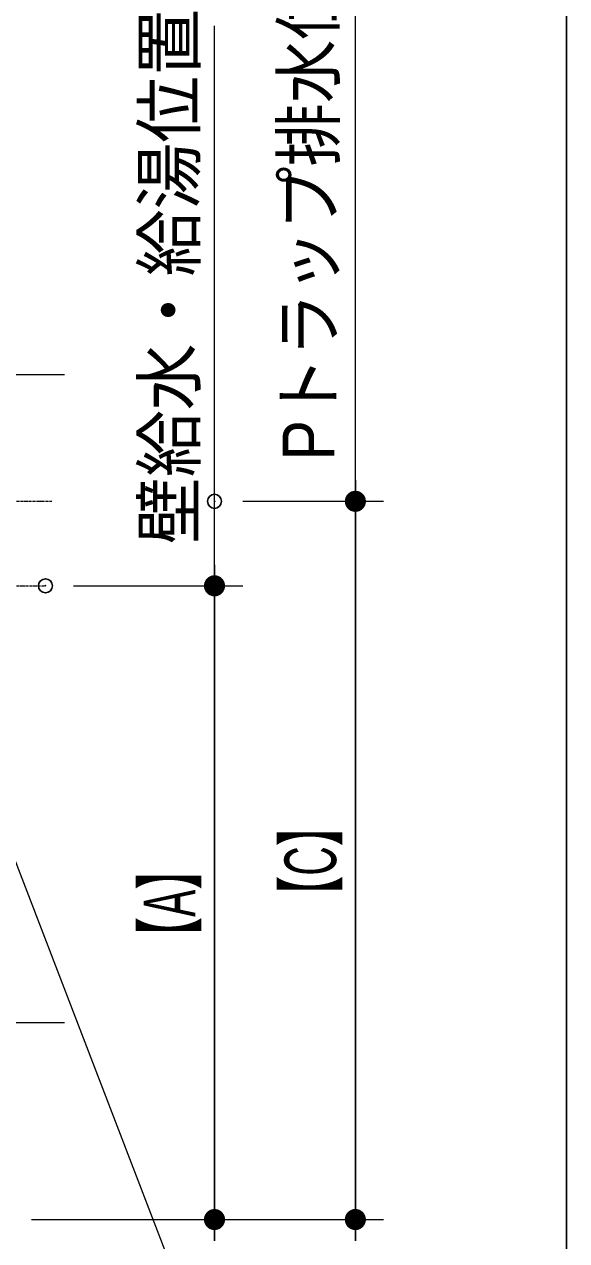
# Model space of a CAD drawing. Units: millimetres, scale not verified. Extents: x -6062 to 6062, y -3045 to 3045.
# Drawn here: x -3402 to -3018, y -2035 to -1171 of the extents above; entities that cross this region are included whole.
import ezdxf
from ezdxf.enums import TextEntityAlignment as Align

# ---------------------------------------------------------------- set-up
doc = ezdxf.new("R2010")
doc.units = ezdxf.units.MM
doc.header["$LTSCALE"] = 20
doc.header["$PDMODE"] = 32
doc.header["$PDSIZE"] = 10
doc.linetypes.add('USER3', pattern=[2.91, 1.76, -0.4, 0.35, -0.4])
for name, color, linetype, lineweight in [('0-0_1図面枠', 7, 'Continuous', 20), ('0-2_0', 7, 'Continuous', 25), ('0-4_5ボウル・キャビネット', 7, 'Continuous', 15), ('0-5_2寸法-2', 7, 'Continuous', 15), ('0-7_2寸法-3', 7, 'Continuous', 15), ('0-8_4給排水', 7, 'Continuous', 30)]:
    doc.layers.add(name, color=color, linetype=linetype, lineweight=lineweight)
doc.layers.add('0-3_Defpoints', color=7, linetype='Continuous')
doc.styles.add('ＭＳ Ｐゴシック', font='')
doc.styles.get('ＭＳ Ｐゴシック').set_extended_font_data('MS PGothic')

# ---------------------------------------------------------------- blocks, each defined once
blk = doc.blocks.new('_Dot')
at = {"layer": '0-2_0'}
blk.add_line((-10, 0), (-20, 0), dxfattribs=at)
for points in [[(0, 0), (-10, 0), (-9.92, 1.25)], [(0, 0), (-9.92, -1.25), (-10, 0)], [(0, 0), (-9.92, 1.25), (-9.69, 2.49)], [(0, 0), (-9.69, -2.49), (-9.92, -1.25)], [(0, 0), (-9.69, 2.49), (-9.3, 3.68)], [(0, 0), (-9.3, -3.68), (-9.69, -2.49)], [(0, 0), (-9.3, 3.68), (-8.76, 4.82)], [(0, 0), (-8.76, -4.82), (-9.3, -3.68)], [(0, 0), (-8.76, 4.82), (-8.09, 5.88)], [(0, 0), (-8.09, -5.88), (-8.76, -4.82)], [(0, 0), (-8.09, 5.88), (-7.29, 6.85)], [(0, 0), (-7.29, -6.85), (-8.09, -5.88)], [(0, 0), (-7.29, 6.85), (-6.37, 7.71)], [(0, 0), (-6.37, -7.71), (-7.29, -6.85)], [(0, 0), (-6.37, 7.71), (-5.36, 8.44)], [(0, 0), (-5.36, -8.44), (-6.37, -7.71)], [(0, 0), (-5.36, 8.44), (-4.26, 9.05)], [(0, 0), (-4.26, -9.05), (-5.36, -8.44)], [(0, 0), (-4.26, 9.05), (-3.09, 9.51)], [(0, 0), (-3.09, -9.51), (-4.26, -9.05)], [(0, 0), (-3.09, 9.51), (-1.87, 9.82)], [(0, 0), (-1.87, -9.82), (-3.09, -9.51)], [(0, 0), (-1.87, 9.82), (-0.63, 9.98)], [(0, 0), (-0.63, -9.98), (-1.87, -9.82)], [(0, 0), (-0.63, 9.98), (0.63, 9.98)], [(0, 0), (0.63, -9.98), (-0.63, -9.98)], [(0, 0), (0.63, 9.98), (1.87, 9.82)], [(0, 0), (1.87, 9.82), (3.09, 9.51)], [(0, 0), (3.09, 9.51), (4.26, 9.05)], [(0, 0), (4.26, 9.05), (5.36, 8.44)], [(0, 0), (5.36, 8.44), (6.37, 7.71)], [(0, 0), (6.37, 7.71), (7.29, 6.85)], [(0, 0), (7.29, 6.85), (8.09, 5.88)], [(0, 0), (8.09, 5.88), (8.76, 4.82)], [(0, 0), (8.76, 4.82), (9.3, 3.68)], [(0, 0), (9.3, 3.68), (9.69, 2.49)], [(0, 0), (9.69, 2.49), (9.92, 1.25)], [(0, 0), (9.92, 1.25), (10, 0)], [(0, 0), (1.87, -9.82), (0.63, -9.98)], [(0, 0), (3.09, -9.51), (1.87, -9.82)], [(0, 0), (4.26, -9.05), (3.09, -9.51)], [(0, 0), (5.36, -8.44), (4.26, -9.05)], [(0, 0), (6.37, -7.71), (5.36, -8.44)], [(0, 0), (7.29, -6.85), (6.37, -7.71)], [(0, 0), (8.09, -5.88), (7.29, -6.85)], [(0, 0), (8.76, -4.82), (8.09, -5.88)], [(0, 0), (9.3, -3.68), (8.76, -4.82)], [(0, 0), (9.69, -2.49), (9.3, -3.68)], [(0, 0), (9.92, -1.25), (9.69, -2.49)], [(0, 0), (10, 0), (9.92, -1.25)]]:
    blk.add_solid(points, dxfattribs=at)
blk = doc.blocks.new('グループ-9')
at = {"layer": '0-8_4給排水', "linetype": 'USER3', "lineweight": 15}
blk.add_line((-35900, -30200), (-31900, -30200), dxfattribs=at)
blk = doc.blocks.new('止水栓_側面')
at = {"layer": '0-8_4給排水', "linetype": 'USER3', "lineweight": 15}
blk.add_line((-3010, 0), (1000, 0), dxfattribs=at)
at = {"layer": '0-8_4給排水'}
blk.add_lwpolyline([(-900, 1200), (-900, 600), (-1200, 600), (-1200, 1200)], dxfattribs=at)
for points in [[(-1950, 660), (-1850, 660), (-1850, 300), (-1950, 300)], [(-1330, 600), (-770, 600), (-770, 360), (-1330, 360)], [(-200, 600), (0, 600), (0, -600), (-200, -600)], [(-1250, 360), (-850, 360), (-850, 298), (-1250, 298)], [(-1450, -300), (-2010, -300), (-2010, 300), (-1450, 300)], [(-1450, 240), (-1430, 240), (-1430, -240), (-1450, -240)], [(-1430, 298), (-200, 298), (-200, -298), (-1430, -298)]]:
    blk.add_lwpolyline(points, close=True, dxfattribs=at)
blk = doc.blocks.new('グループ-21')
at = {"layer": '0-8_4給排水', "linetype": 'USER3', "lineweight": 15}
for p, q in [((-35800, -24500), (-35800, -20320)), ((-34050, -30800), (-34050, -30279.1))]:
    blk.add_line(p, q, dxfattribs=at)
at = {"layer": '0-8_4給排水'}
for p, q in [((-35500, -21210.9), (-35500, -21340)), ((-36100, -21260), (-36100, -21340))]:
    blk.add_line(p, q, dxfattribs=at)
for points in [[(-36150, -20920), (-36150, -21260), (-35552.5, -21260), (-35530.8, -21241.4), (-35511.2, -21222.9), (-35494.1, -21204.6), (-35479.6, -21186.7), (-35467.7, -21169.2), (-35458.7, -21152.3), (-35452.8, -21136.2), (-35450.1, -21121.1), (-35450, -20720), (-36150, -20720), (-36150, -20760)], [(-36150, -20920), (-36150, -20760), (-36903.1, -20760), (-36908.2, -20760.3), (-36913.4, -20761.3), (-36918.7, -20763.1), (-36923.9, -20765.6), (-36929.1, -20768.9), (-36934, -20773), (-36938.7, -20777.9), (-36943.1, -20783.4), (-36947, -20789.6), (-36950.4, -20796.2), (-36953.3, -20803.3), (-36955.7, -20810.6), (-36957.5, -20818), (-36958.7, -20825.4), (-36959.4, -20832.8), (-36959.7, -20840), (-36959.4, -20847.2), (-36958.7, -20854.6), (-36957.5, -20862), (-36955.7, -20869.4), (-36953.3, -20876.7), (-36950.4, -20883.8), (-36947, -20890.4), (-36943.1, -20896.6), (-36938.7, -20902.1), (-36934, -20907), (-36929.1, -20911.1), (-36923.9, -20914.4), (-36918.7, -20916.9), (-36913.4, -20918.7), (-36908.2, -20919.7), (-36903.1, -20920)], [(-36150, -22228), (-36150, -23440), (-35450, -23440), (-35450, -21340), (-36150, -21340), (-36150, -21828)], [(-36280, -23500), (-35320, -23500), (-35320, -23440), (-36280, -23440)]]:
    blk.add_lwpolyline(points, close=True, dxfattribs=at)
for points in [[(-37194.5, -22863.2), (-36843.2, -22271.2), (-36834.6, -22258.3), (-36822.6, -22244.3), (-36813.2, -22235.7), (-36805.8, -22230.5), (-36803.4, -22229.3), (-36799.7, -22228), (-36150, -22228), (-36150, -21828), (-36799.5, -21828), (-36812.2, -21828.8), (-36853.9, -21831.7), (-36866.8, -21834.3), (-36908, -21842.9), (-36920.5, -21847.2), (-36960.6, -21861.5), (-37010.9, -21887.1), (-37054, -21916.8), (-37064, -21924), (-37103.8, -21960), (-37112, -21968.3), (-37149.1, -22011.2), (-37183, -22061.3), (-37188.2, -22069.2), (-37189.4, -22071.1), (-37541, -22663.6), (-37544.3, -22672.5), (-37545.8, -22682.4), (-37545.4, -22693.1), (-37543.1, -22704.4), (-37539.1, -22716.1), (-37533.5, -22728), (-37526.5, -22740), (-37518.3, -22751.9), (-37509.1, -22763.4), (-37498.8, -22775), (-37487.1, -22786.8), (-37473.9, -22798.8), (-37459.3, -22810.7)], [(-37459.3, -22810.7), (-37443.6, -22822.5), (-37426.8, -22833.8), (-37409.2, -22844.5), (-37391.1, -22854.3), (-37372.7, -22863.2), (-37354.4, -22871), (-37336.4, -22877.6), (-37319, -22883), (-37302.5, -22887), (-37286.9, -22889.8), (-37272.5, -22891.5), (-37259.4, -22892), (-37247.1, -22891.5), (-37235.4, -22889.8), (-37224.6, -22887), (-37214.9, -22883), (-37206.5, -22877.6), (-37199.6, -22871), (-37194.5, -22863.2)]]:
    blk.add_lwpolyline(points, dxfattribs=at)
at = {"layer": '0-8_4給排水', "linetype": 'USER3', "lineweight": 15}
for points in [[(-35800, -25974.5), (-35800, -25453.5), (-35800, -23500)], [(-34688.5, -28428.7), (-34711, -28400), (-35139, -27853.5), (-35161.5, -27824.8)]]:
    blk.add_lwpolyline(points, dxfattribs=at)
for centre, start, end in [((-32799.5, -25974.5), 180, 218.07439), ((-37050.5, -30279.1), 0, 38.07439)]:
    blk.add_arc(centre, 3000.5, start, end, dxfattribs=at)
at = {"layer": '0-8_4給排水'}
blk.add_blockref('止水栓_側面', (-33000, -31400), dxfattribs=at)

msp = doc.modelspace()

# ---------------------------------------------------------------- linework, layer by layer
at = {"layer": '0-0_1図面枠', "lineweight": 30}
msp.add_line((-3017.5, 1750), (-3017.5, -2420), dxfattribs=at)
at = {"layer": '0-3_Defpoints'}
for p in [(-3267.5, -1510), (-3267.5, -1510), (-3387.5, -1570), (-3387.5, -1570), (-3267.5, -2020), (-3267.5, -2020), (-3267.5, -2020), (-3167.5, -2020), (-3167.5, -2020)]:
    msp.add_point(p, dxfattribs=at)
at = {"layer": '0-4_5ボウル・キャビネット', "linetype": 'USER3'}
for p, q in [((-3467.5, -1420), (-3367.5, -1420)), ((-3467.5, -1880), (-3367.5, -1880))]:
    msp.add_line(p, q, dxfattribs=at)
at = {"layer": '0-5_2寸法-2'}
for p, q in [((-3167.5, -1494.99), (-3167.5, -1103.51)), ((-3267.5, -1554.99), (-3267.5, -1172.35)), ((-3247.5, -1510), (-3147.5, -1510)), ((-3247.5, -1510), (-3147.5, -1510)), ((-3167.5, -2020), (-3167.5, -1510)), ((-3167.5, -1525.01), (-3167.5, -2004.99)), ((-3367.5, -1570), (-3247.5, -1570)), ((-3367.5, -1570), (-3247.5, -1570)), ((-3267.5, -2020), (-3267.5, -1570)), ((-3267.5, -1585.01), (-3267.5, -2004.99)), ((-3397.5, -2020), (-3247.5, -2020)), ((-3397.5, -2020), (-3247.5, -2020)), ((-3247.5, -2020), (-3147.5, -2020)), ((-3247.5, -2020), (-3147.5, -2020))]:
    msp.add_line(p, q, dxfattribs=at)
at = {"layer": '0-7_2寸法-3'}
msp.add_lwpolyline([(-3605.69, -2420), (-3157.5, -2420), (-3478.25, -1584.9)], dxfattribs=at)

# ---------------------------------------------------------------- block references
at = {"layer": '0-5_2寸法-2', "xscale": 0.7503418, "yscale": 0.7503418}
for p, rotation in [((-3167.5, -1510), 270), ((-3167.5, -1510), 90), ((-3267.5, -1570), 270), ((-3267.5, -1570), 90), ((-3267.5, -2020), 270), ((-3167.5, -2020), 270), ((-3267.5, -2020), 90), ((-3167.5, -2020), 90)]:
    msp.add_blockref('_Dot', p, dxfattribs=dict(at, rotation=rotation))
at = {"layer": '0-8_4給排水', "xscale": 0.05, "yscale": 0.05}
for name in ['グループ-21', 'グループ-9']:
    msp.add_blockref(name, (-1787.5, 0), dxfattribs=at)

# ---------------------------------------------------------------- texts
at = {"layer": '0-5_2寸法-2', "style": 'ＭＳ Ｐゴシック'}
for s, height, width, p in [('Pトラップ排水位置', 36.66, 0.9, (-3171.48, -1481.01)), ('壁給水・給湯位置', 36.66, 0.95, (-3270.42, -1540.42)), ('【C】', 36.69, 0.6, (-3170.13, -1805.83)), ('【A】', 36.69, 0.6, (-3270.13, -1835.05))]:
    msp.add_text(s, height=height, rotation=90, dxfattribs=dict(at, width=width)).set_placement(p, align=Align.BOTTOM_LEFT)

doc.saveas('drawing.dxf')
